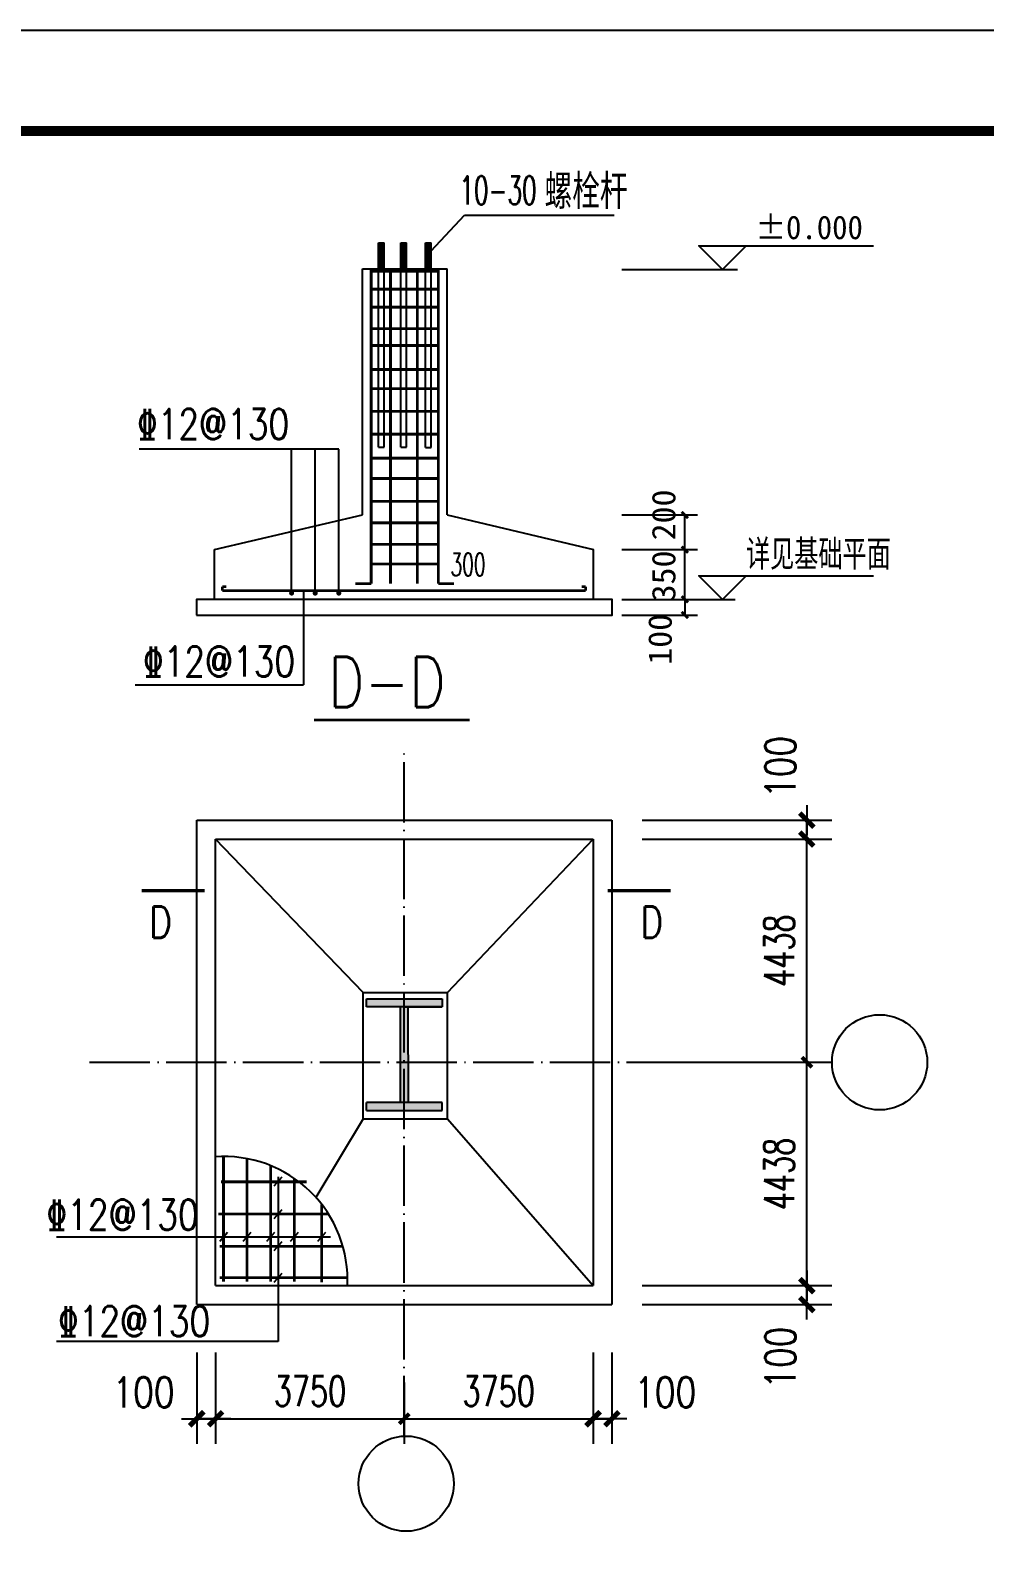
# Model space of a CAD drawing. Extents: x 37237700 to 37865026, y 138877 to 347670.
# Drawn here: x 37302950 to 37321907, y 192542 to 222877 of the extents above; entities that cross this region are included whole.
import ezdxf
from ezdxf.enums import TextEntityAlignment as Align

# ---------------------------------------------------------------- set-up
doc = ezdxf.new("R2010")
doc.units = 0
doc.header["$LTSCALE"] = 1000
doc.header["$MEASUREMENT"] = 0
doc.linetypes.add('ACAD_ISO04W100', pattern=[30.5, 24, -3, 0.5, -3])
doc.layers.get('0').update_dxf_attribs({"linetype": 'CONTINUOUS'})
doc.layers.get('DEFPOINTS').update_dxf_attribs({"linetype": 'CONTINUOUS'})
for name, color, linetype in [('201', 8, 'CONTINUOUS'), ('202', 1, 'CONTINUOUS'), ('205', 253, 'CONTINUOUS'), ('AXIS', 3, 'CONTINUOUS'), ('DOTE', 1, 'ACAD_ISO04W100'), ('JT', 2, 'CONTINUOUS'), ('PUB_DIM', 3, 'CONTINUOUS'), ('PUB_TEXT', 7, 'CONTINUOUS'), ('PUB_TITLE', 4, 'CONTINUOUS'), ('PUB_TX', 3, 'CONTINUOUS'), ('PUB_WZ', 7, 'CONTINUOUS'), ('ZAX1', 3, 'CONTINUOUS')]:
    doc.layers.add(name, color=color, linetype=linetype)
doc.styles.add('_HZTXT', font='txt.shx', dxfattribs={"width": 0.8, "bigfont": 'hztxt.shx'})
doc.styles.add('_ROMANS', font='romans__.ttf', dxfattribs={"width": 0.6})
doc.styles.add('_TCH_DIM_T3', font='SIMPLEX', dxfattribs={"width": 0.705882, "bigfont": 'GBCBIG'})
doc.styles.add('_TXT', font='SIMPLEX.shx', dxfattribs={"width": 0.6})
doc.styles.add('DIM_FONT', font='SIMPLEX.shx', dxfattribs={"width": 0.8})
doc.dimstyles.new('_TCH_ARCH&&200', dxfattribs={"dimtxt": 595, "dimasz": 200, "dimexe": 500, "dimexo": 600, "dimgap": 252.5, "dimtad": 1, "dimdec": 0, "dimzin": 0, "dimdsep": 46, "dimtxsty": '_TCH_DIM_T3', "dimblk": 'ARCHTICK', "dimcen": 0.09, "dimclrt": 7, "dimazin": 2, "dimtfac": 1, "dimtdec": 0, "dimtix": 1, "dimtmove": 2, "dimatfit": 3, "dimfxl": 1, "dimtolj": 1, "dimtzin": 0, "dimarcsym": 0})
doc.dimstyles.new('AXIS200', dxfattribs={"dimscale": 2, "dimtxt": 300, "dimasz": 1, "dimexe": 250, "dimexo": 300, "dimgap": 150, "dimtad": 1, "dimdec": 0, "dimzin": 0, "dimdsep": 46, "dimtxsty": 'DIM_FONT', "dimblk": '_DIMX', "dimcen": 0.09, "dimse1": 1, "dimse2": 1, "dimclrt": 7, "dimadec": 0, "dimazin": 0, "dimtfac": 1, "dimtdec": 0, "dimtix": 1, "dimtmove": 2, "dimatfit": 3, "dimldrblk": '_DIMX', "dimfxl": 1, "dimtolj": 1, "dimtzin": 0, "dimarcsym": 0})

# ---------------------------------------------------------------- blocks, each defined once
blk = doc.blocks.new('_DIMX')
blk.add_line((-150, 0), (150, 0))
at = {"const_width": 50}
blk.add_lwpolyline([(-70, -70), (70, 70)], dxfattribs=at)
blk = doc.blocks.new('*D137')
at = {"layer": 'AXIS', "color": 0, "lineweight": -2}
for p, q in [((37315103, 197927), (37318877, 197927)), ((37318377, 197929), (37318377, 197931)), ((37318377, 197552), (37318377, 197927)), ((37315103, 197552), (37318877, 197552)), ((37318377, 197550), (37318377, 197548))]:
    blk.add_line(p, q, dxfattribs=at)
at = {"layer": 'DEFPOINTS', "color": 0}
for p in [(37314503, 197927), (37318377, 197927), (37314503, 197552)]:
    blk.add_point(p, dxfattribs=at)
at = {"layer": 'AXIS', "color": 0, "lineweight": -2, "xscale": 2, "yscale": 2, "zscale": 2}
for p, rotation in [((37318377, 197927), 270), ((37318377, 197552), 90)]:
    blk.add_blockref('_DIMX', p, dxfattribs=dict(at, rotation=rotation))
at = {"layer": 'AXIS', "color": 7, "insert": (37317851, 196494), "char_height": 600, "attachment_point": 5, "rotation": 90, "style": 'DIM_FONT'}
blk.add_mtext('\\A1;100', dxfattribs=at)
blk = doc.blocks.new('*D138')
at = {"layer": 'AXIS', "color": 0, "lineweight": -2}
for p, q in [((37315103, 207179), (37318877, 207179)), ((37318377, 207181), (37318377, 207183)), ((37318377, 206804), (37318377, 207179)), ((37315103, 206804), (37318877, 206804)), ((37318377, 206802), (37318377, 206800))]:
    blk.add_line(p, q, dxfattribs=at)
at = {"layer": 'DEFPOINTS', "color": 0}
for p in [(37314503, 207179), (37318377, 207179), (37314503, 206804)]:
    blk.add_point(p, dxfattribs=at)
at = {"layer": 'AXIS', "color": 0, "lineweight": -2, "xscale": 2, "yscale": 2, "zscale": 2}
for p, rotation in [((37318377, 207179), 270), ((37318377, 206804), 90)]:
    blk.add_blockref('_DIMX', p, dxfattribs=dict(at, rotation=rotation))
at = {"layer": 'AXIS', "color": 7, "insert": (37317851, 208238), "char_height": 600, "attachment_point": 5, "rotation": 90, "style": 'DIM_FONT'}
blk.add_mtext('\\A1;100', dxfattribs=at)
blk = doc.blocks.new('*D139')
at = {"layer": 'AXIS', "color": 0, "lineweight": -2}
for p, q in [((37314128, 196598), (37314128, 194780)), ((37314503, 196598), (37314503, 194780)), ((37314126, 195280), (37314124, 195280)), ((37314128, 195280), (37314503, 195280)), ((37314505, 195280), (37314507, 195280))]:
    blk.add_line(p, q, dxfattribs=at)
at = {"layer": 'DEFPOINTS', "color": 0}
for p in [(37314128, 197198), (37314503, 197198), (37314503, 195280)]:
    blk.add_point(p, dxfattribs=at)
at = {"layer": 'AXIS', "color": 0, "lineweight": -2, "xscale": 2, "yscale": 2, "zscale": 2}
blk.add_blockref('_DIMX', (37314128, 195280), dxfattribs=at)
at = {"layer": 'AXIS', "color": 0, "lineweight": -2, "xscale": 2, "yscale": 2, "zscale": 2, "rotation": 180}
blk.add_blockref('_DIMX', (37314503, 195280), dxfattribs=at)
at = {"layer": 'AXIS', "color": 7, "insert": (37315562, 195806), "char_height": 600, "attachment_point": 5, "style": 'DIM_FONT'}
blk.add_mtext('\\A1;100', dxfattribs=at)
blk = doc.blocks.new('*D140')
at = {"layer": 'AXIS', "color": 0, "lineweight": -2}
for p, q in [((37306253, 196598), (37306253, 194780)), ((37306628, 196598), (37306628, 194780)), ((37306251, 195280), (37306249, 195280)), ((37306253, 195280), (37306628, 195280)), ((37306630, 195280), (37306632, 195280))]:
    blk.add_line(p, q, dxfattribs=at)
at = {"layer": 'DEFPOINTS', "color": 0}
for p in [(37306253, 197198), (37306628, 197198), (37306628, 195280)]:
    blk.add_point(p, dxfattribs=at)
at = {"layer": 'AXIS', "color": 0, "lineweight": -2, "xscale": 2, "yscale": 2, "zscale": 2}
blk.add_blockref('_DIMX', (37306253, 195280), dxfattribs=at)
at = {"layer": 'AXIS', "color": 0, "lineweight": -2, "xscale": 2, "yscale": 2, "zscale": 2, "rotation": 180}
blk.add_blockref('_DIMX', (37306628, 195280), dxfattribs=at)
at = {"layer": 'AXIS', "color": 7, "insert": (37305195, 195806), "char_height": 600, "attachment_point": 5, "style": 'DIM_FONT'}
blk.add_mtext('\\A1;100', dxfattribs=at)
blk = doc.blocks.new('_ArchTick')
at = {"color": 0, "linetype": 'ByBlock', "const_width": 0.4}
blk.add_lwpolyline([(-0.5, -0.5), (0.5, 0.5)], dxfattribs=at)
blk = doc.blocks.new('*D1099')
at = {"layer": 'DEFPOINTS', "color": 0}
for p in [(37306628, 196598), (37310378, 196598), (37310378, 195280)]:
    blk.add_point(p, dxfattribs=at)
at = {"layer": 'PUB_DIM', "color": 0, "lineweight": -2}
for p, q in [((37306628, 195998), (37306628, 194780)), ((37310378, 195998), (37310378, 194780)), ((37306628, 195280), (37310378, 195280))]:
    blk.add_line(p, q, dxfattribs=at)
at = {"layer": 'PUB_DIM', "color": 0, "lineweight": -2, "xscale": 200, "yscale": 200, "zscale": 200, "rotation": 180}
blk.add_blockref('_ArchTick', (37306628, 195280), dxfattribs=at)
at = {"layer": 'PUB_DIM', "color": 0, "lineweight": -2, "xscale": 200, "yscale": 200, "zscale": 200}
blk.add_blockref('_ArchTick', (37310378, 195280), dxfattribs=at)
at = {"layer": 'PUB_DIM', "color": 7, "insert": (37308503, 195830), "char_height": 595, "attachment_point": 5, "style": '_TCH_DIM_T3'}
blk.add_mtext('\\A1;3750', dxfattribs=at)
blk = doc.blocks.new('*D1100')
at = {"layer": 'DEFPOINTS', "color": 0}
for p in [(37310378, 196598), (37314128, 196598), (37314128, 195280)]:
    blk.add_point(p, dxfattribs=at)
at = {"layer": 'PUB_DIM', "color": 0, "lineweight": -2}
for p, q in [((37310378, 195998), (37310378, 194780)), ((37314128, 195998), (37314128, 194780)), ((37310378, 195280), (37314128, 195280))]:
    blk.add_line(p, q, dxfattribs=at)
at = {"layer": 'PUB_DIM', "color": 0, "lineweight": -2, "xscale": 200, "yscale": 200, "zscale": 200, "rotation": 180}
blk.add_blockref('_ArchTick', (37310378, 195280), dxfattribs=at)
at = {"layer": 'PUB_DIM', "color": 0, "lineweight": -2, "xscale": 200, "yscale": 200, "zscale": 200}
blk.add_blockref('_ArchTick', (37314128, 195280), dxfattribs=at)
at = {"layer": 'PUB_DIM', "color": 7, "insert": (37312253, 195830), "char_height": 595, "attachment_point": 5, "style": '_TCH_DIM_T3'}
blk.add_mtext('\\A1;3750', dxfattribs=at)
blk = doc.blocks.new('*D1101')
at = {"layer": 'DEFPOINTS', "color": 0}
for p in [(37315103, 202366), (37318377, 202366), (37315103, 197927)]:
    blk.add_point(p, dxfattribs=at)
at = {"layer": 'PUB_DIM', "color": 0, "lineweight": -2}
for p, q in [((37315703, 202366), (37318877, 202366)), ((37318377, 197927), (37318377, 202366)), ((37315703, 197927), (37318877, 197927))]:
    blk.add_line(p, q, dxfattribs=at)
at = {"layer": 'PUB_DIM', "color": 0, "lineweight": -2, "xscale": 200, "yscale": 200, "zscale": 200}
for p, rotation in [((37318377, 202366), 90), ((37318377, 197927), 270)]:
    blk.add_blockref('_ArchTick', p, dxfattribs=dict(at, rotation=rotation))
at = {"layer": 'PUB_DIM', "color": 7, "insert": (37317827, 200147), "char_height": 595, "attachment_point": 5, "rotation": 90, "style": '_TCH_DIM_T3'}
blk.add_mtext('\\A1;4438', dxfattribs=at)
blk = doc.blocks.new('*D1102')
at = {"layer": 'DEFPOINTS', "color": 0}
for p in [(37315103, 206804), (37318377, 206804), (37315103, 202366)]:
    blk.add_point(p, dxfattribs=at)
at = {"layer": 'PUB_DIM', "color": 0, "lineweight": -2}
for p, q in [((37315703, 206804), (37318877, 206804)), ((37318377, 202366), (37318377, 206804)), ((37315703, 202366), (37318877, 202366))]:
    blk.add_line(p, q, dxfattribs=at)
at = {"layer": 'PUB_DIM', "color": 0, "lineweight": -2, "xscale": 200, "yscale": 200, "zscale": 200}
for p, rotation in [((37318377, 206804), 90), ((37318377, 202366), 270)]:
    blk.add_blockref('_ArchTick', p, dxfattribs=dict(at, rotation=rotation))
at = {"layer": 'PUB_DIM', "color": 7, "insert": (37317827, 204585), "char_height": 595, "attachment_point": 5, "rotation": 90, "style": '_TCH_DIM_T3'}
blk.add_mtext('\\A1;4438', dxfattribs=at)

msp = doc.modelspace()

# ---------------------------------------------------------------- hatches: boundary and pattern name
h = msp.add_hatch(color=256)
h.paths.add_polyline_path([(37310378.1, 203629.3), (37309628.1, 203629.3), (37309628.1, 203466.5), (37310378.1, 203466.5)])
h.paths.add_polyline_path([(37311129, 203629.3), (37310378.1, 203629.3), (37310378.1, 203466.5), (37311129, 203466.5)])
h.paths.add_polyline_path([(37310456.8, 203466.5), (37310378.1, 203466.5), (37310378.1, 201568.9), (37310457.8, 201568.9)])
h.paths.add_polyline_path([(37310378.1, 203466.5), (37310301.2, 203466.5), (37310300.3, 201568.9), (37310378.1, 201568.9)])
h.paths.add_polyline_path([(37311129, 201568.9), (37310378.1, 201568.9), (37310378.1, 201406.1), (37311129, 201406.1)])
h.paths.add_polyline_path([(37310378.1, 201568.9), (37309629, 201568.9), (37309629, 201406.1), (37310378.1, 201406.1)])

# ---------------------------------------------------------------- linework, layer by layer
for p, q in [((37310911.5, 218497.1), (37311575, 219206.5)), ((37311575, 219206.5), (37314550.1, 219206.5)), ((37309562.5, 203756.3), (37306628.1, 206804.3)), ((37311237.3, 203756.3), (37314128.1, 206804.3)), ((37309628.1, 203466.5), (37309628.1, 203629.3)), ((37309629, 203629.3), (37311129, 203629.3)), ((37309629, 203591.5), (37309629, 203629.3)), ((37311129, 203629.3), (37311129, 203466.5)), ((37310378.1, 203466.5), (37309628.1, 203466.5)), ((37311129, 203466.5), (37309629, 203466.5)), ((37310300.3, 201568.9), (37310301.2, 203466.6)), ((37310378.1, 203466.5), (37311128.1, 203466.5)), ((37310457.8, 201568.9), (37310456.8, 203466.6)), ((37309629, 201406.1), (37309629, 201568.9)), ((37311129, 201568.9), (37309629, 201568.9)), ((37311129, 201406.1), (37311129, 201568.9)), ((37309562.5, 201241.2), (37308621.8, 199679.4)), ((37309629, 201406.1), (37311129, 201406.1)), ((37311237.3, 201241.2), (37314128.1, 197927.5))]:
    msp.add_line(p, q)
at = {"linetype": 'ACAD_ISO04W100'}
for p, q in [((37309562.5, 201241.2), (37309562.5, 203756.3)), ((37309562.5, 203756.3), (37311237.3, 203756.3)), ((37311237.3, 201241.2), (37311237.3, 203756.3)), ((37309562.5, 201241.2), (37311237.3, 201241.2))]:
    msp.add_line(p, q, dxfattribs=at)
at = {"layer": '201', "color": 2}
for p, q in [((37309863.9, 214591.8), (37309863.9, 218656.7)), ((37309976.4, 214591.8), (37309976.4, 218656.7)), ((37310307.6, 214591.8), (37310307.6, 218656.7)), ((37310420.1, 214591.8), (37310420.1, 218656.7)), ((37310799, 214585.9), (37310799, 218656.7)), ((37310911.5, 214585.9), (37310911.5, 218656.7)), ((37309545.1, 213247.1), (37309545.1, 218139.6)), ((37311230.2, 213247.1), (37311230.2, 218139.6)), ((37309863.9, 214591.8), (37309976.4, 214591.8)), ((37310307.6, 214591.8), (37310420.1, 214591.8)), ((37310799, 214585.9), (37310911.5, 214585.9)), ((37306605.3, 212558.7), (37309545.1, 213247.1)), ((37311230.2, 213247.1), (37314138, 212558.7)), ((37306605.3, 211568.3), (37306605.3, 212558.7)), ((37314138, 211568.3), (37314138, 212558.7))]:
    msp.add_line(p, q, dxfattribs=at)
msp.add_lwpolyline([(37306247.5, 211255.8), (37314505.5, 211255.8), (37314505.5, 211568.3), (37306247.5, 211568.3), (37306247.5, 211255.8)], dxfattribs=at)
at = {"layer": '201'}
msp.add_arc((37306797, 198040.4), 2452.8, 356.96183, 94.30315, dxfattribs=at)
at = {"layer": '202', "const_width": 56.2}
for points in [[(37309720.1, 211880.2), (37309720.1, 218139.6)], [(37309720.1, 218093.7), (37311055.2, 218093.7)], [(37310102.1, 211880.2), (37310102.1, 218139.6)], [(37310638, 211880.2), (37310638, 218139.6)], [(37311055.2, 211880.2), (37311055.2, 218139.6)], [(37309720.1, 217736.3), (37311055.2, 217736.3)], [(37309720.1, 217378.9), (37311055.2, 217378.9)], [(37309720.1, 216950), (37311055.2, 216950)], [(37309720.1, 216616.5), (37311055.2, 216616.5)], [(37309720.1, 216139.9), (37311055.2, 216139.9)], [(37309720.1, 215758.7), (37311055.2, 215758.7)], [(37309720.1, 215306), (37311055.2, 215306)], [(37309720.1, 214853.3), (37311055.2, 214853.3)], [(37309720.1, 214376.8), (37311055.2, 214376.8)], [(37309720.1, 213971.7), (37311055.2, 213971.7)], [(37309720.1, 213519), (37311055.2, 213519)], [(37309720.1, 213090.2), (37311055.2, 213090.2)], [(37309720.1, 212661.3), (37311055.2, 212661.3)], [(37309720.1, 212273.1), (37311055.2, 212273.1)], [(37306761.6, 211743.3), (37306761.6, 211821.5)], [(37306761.6, 211821.5), (37306839.7, 211821.5)], [(37306761.6, 211743.3), (37313981.7, 211743.3)], [(37309720.1, 211880.2), (37309407.6, 211880.2)], [(37311055.2, 211880.2), (37311367.7, 211880.2)], [(37313981.7, 211821.5), (37313903.6, 211821.5)], [(37313981.7, 211743.3), (37313981.7, 211821.5)], [(37306784.3, 198005.6), (37306784.3, 200493.2)], [(37307253.1, 198005.6), (37307253.1, 200450.4)], [(37307721.8, 198005.6), (37307721.8, 200312.2)], [(37306733.5, 199989.9), (37308437.4, 199989.9)], [(37308190.6, 198005.6), (37308190.6, 200058.9)], [(37306678.9, 199349.3), (37308871.4, 199349.3)], [(37308736.4, 197991.9), (37308736.4, 199542.1)], [(37306706.2, 198708.7), (37309157, 198708.7)], [(37306706.2, 198083.7), (37309249.5, 198083.7)]]:
    msp.add_lwpolyline(points, dxfattribs=at)
at = {"layer": '202', "const_width": 50}
for points in [[(37308163.9, 211693.3, 1), (37308113.9, 211693.3, 1), (37308163.9, 211693.3)], [(37308632.6, 211693.3, 1), (37308582.6, 211693.3, 1), (37308632.6, 211693.3)], [(37309101.4, 211693.3, 1), (37309051.4, 211693.3, 1), (37309101.4, 211693.3)]]:
    msp.add_lwpolyline(points, format="xyb", dxfattribs=at)
at = {"layer": '205'}
for p, q in [((37314702.4, 218129.6), (37316998.8, 218129.6)), ((37308138.9, 211693.3), (37308138.9, 214554.8)), ((37308607.6, 211693.3), (37308607.6, 214554.8)), ((37309076.4, 211693.3), (37309076.4, 214554.8)), ((37314702.4, 213247.1), (37316202.4, 213247.1)), ((37315952.4, 211568.3), (37315952.4, 213247.1)), ((37314702.4, 212558.7), (37316202.4, 212558.7)), ((37308373.3, 211743.3), (37308373.3, 209871.6)), ((37314702.4, 211568.3), (37316202.4, 211568.3)), ((37315952.4, 211568.3), (37316952.4, 211568.3)), ((37315952.4, 211568.3), (37315952.4, 211255.8)), ((37314702.4, 211255.8), (37316202.4, 211255.8)), ((37305031.5, 209871.6), (37308373.3, 209871.6))]:
    msp.add_line(p, q, dxfattribs=at)
at = {"layer": '205', "linetype": 'Continuous'}
for p, q in [((37306253.1, 207179.3), (37314503.1, 207179.3)), ((37306253.1, 197552.5), (37306253.1, 207179.3)), ((37314503.1, 207179.3), (37314503.1, 197552.5)), ((37306628.1, 206804.3), (37314128.1, 206804.3)), ((37306628.1, 197927.5), (37306628.1, 206804.3)), ((37314128.1, 206804.3), (37314128.1, 197927.5)), ((37306628.1, 197927.5), (37314128.1, 197927.5)), ((37306253.1, 197552.5), (37314503.1, 197552.5))]:
    msp.add_line(p, q, dxfattribs=at)
at = {"layer": '205'}
for points in [[(37317171.1, 218598.4), (37316702.4, 218129.6), (37316233.6, 218598.4), (37319702.4, 218598.4)], [(37317171.1, 212037.1), (37316702.4, 211568.3), (37316233.6, 212037.1), (37319702.4, 212037.1)]]:
    msp.add_lwpolyline(points, dxfattribs=at)
at = {"layer": '205', "const_width": 56.2}
for points in [[(37315889.9, 213309.6), (37316014.9, 213184.6)], [(37315889.9, 212621.2), (37316014.9, 212496.2)], [(37315889.9, 211630.8), (37316014.9, 211505.8)], [(37315889.9, 211318.3), (37316014.9, 211193.3)], [(37308581.5, 209171.4), (37311673.6, 209171.4)]]:
    msp.add_lwpolyline(points, dxfattribs=at)
at = {"layer": 'DOTE', "ltscale": 0.05}
for p, q in [((37310378.1, 194935.4), (37310378.1, 208503.7)), ((37304121.3, 202365.9), (37316457.4, 202365.9))]:
    msp.add_line(p, q, dxfattribs=at)
at = {"layer": 'JT'}
for p, q in [((37309863.9, 218656.7), (37309976.4, 218656.7)), ((37309863.9, 218644.2), (37309976.4, 218644.2)), ((37309863.9, 218631.7), (37309976.4, 218631.7)), ((37309863.9, 218619.2), (37309976.4, 218619.2)), ((37309863.9, 218606.7), (37309976.4, 218606.7)), ((37309863.9, 218594.2), (37309976.4, 218594.2)), ((37309863.9, 218581.7), (37309976.4, 218581.7)), ((37309863.9, 218569.2), (37309976.4, 218569.2)), ((37309863.9, 218556.7), (37309976.4, 218556.7)), ((37309863.9, 218544.2), (37309976.4, 218544.2)), ((37309863.9, 218531.7), (37309976.4, 218531.7)), ((37309863.9, 218519.2), (37309976.4, 218519.2)), ((37309863.9, 218506.7), (37309976.4, 218506.7)), ((37309863.9, 218494.2), (37309976.4, 218494.2)), ((37309863.9, 218481.7), (37309976.4, 218481.7)), ((37309863.9, 218469.2), (37309976.4, 218469.2)), ((37309863.9, 218456.7), (37309976.4, 218456.7)), ((37309863.9, 218444.2), (37309976.4, 218444.2)), ((37309863.9, 218431.7), (37309976.4, 218431.7)), ((37309863.9, 218419.2), (37309976.4, 218419.2)), ((37310307.6, 218656.7), (37310420.1, 218656.7)), ((37310307.6, 218644.2), (37310420.1, 218644.2)), ((37310307.6, 218631.7), (37310420.1, 218631.7)), ((37310307.6, 218619.2), (37310420.1, 218619.2)), ((37310307.6, 218606.7), (37310420.1, 218606.7)), ((37310307.6, 218594.2), (37310420.1, 218594.2)), ((37310307.6, 218581.7), (37310420.1, 218581.7)), ((37310307.6, 218569.2), (37310420.1, 218569.2)), ((37310307.6, 218556.7), (37310420.1, 218556.7)), ((37310307.6, 218544.2), (37310420.1, 218544.2)), ((37310307.6, 218531.7), (37310420.1, 218531.7)), ((37310307.6, 218519.2), (37310420.1, 218519.2)), ((37310307.6, 218506.7), (37310420.1, 218506.7)), ((37310307.6, 218494.2), (37310420.1, 218494.2)), ((37310307.6, 218481.7), (37310420.1, 218481.7)), ((37310307.6, 218469.2), (37310420.1, 218469.2)), ((37310307.6, 218456.7), (37310420.1, 218456.7)), ((37310307.6, 218444.2), (37310420.1, 218444.2)), ((37310307.6, 218431.7), (37310420.1, 218431.7)), ((37310307.6, 218419.2), (37310420.1, 218419.2)), ((37310799, 218656.7), (37310911.5, 218656.7)), ((37310799, 218644.2), (37310911.5, 218644.2)), ((37310799, 218631.7), (37310911.5, 218631.7)), ((37310799, 218619.2), (37310911.5, 218619.2)), ((37310799, 218606.7), (37310911.5, 218606.7)), ((37310799, 218594.2), (37310911.5, 218594.2)), ((37310799, 218581.7), (37310911.5, 218581.7)), ((37310799, 218569.2), (37310911.5, 218569.2)), ((37310799, 218556.7), (37310911.5, 218556.7)), ((37310799, 218544.2), (37310911.5, 218544.2)), ((37310799, 218531.7), (37310911.5, 218531.7)), ((37310799, 218519.2), (37310911.5, 218519.2)), ((37310799, 218506.7), (37310911.5, 218506.7)), ((37310799, 218494.2), (37310911.5, 218494.2)), ((37310799, 218481.7), (37310911.5, 218481.7)), ((37310799, 218469.2), (37310911.5, 218469.2)), ((37310799, 218456.7), (37310911.5, 218456.7)), ((37310799, 218444.2), (37310911.5, 218444.2)), ((37310799, 218431.7), (37310911.5, 218431.7)), ((37310799, 218419.2), (37310911.5, 218419.2)), ((37309545.1, 218139.6), (37311230.2, 218139.6)), ((37309863.9, 218406.7), (37309976.4, 218406.7)), ((37309863.9, 218394.2), (37309976.4, 218394.2)), ((37309863.9, 218381.7), (37309976.4, 218381.7)), ((37309863.9, 218369.2), (37309976.4, 218369.2)), ((37309863.9, 218356.7), (37309976.4, 218356.7)), ((37309863.9, 218344.2), (37309976.4, 218344.2)), ((37309863.9, 218331.7), (37309976.4, 218331.7)), ((37309863.9, 218319.2), (37309976.4, 218319.2)), ((37309863.9, 218306.7), (37309976.4, 218306.7)), ((37309863.9, 218294.2), (37309976.4, 218294.2)), ((37309863.9, 218281.7), (37309976.4, 218281.7)), ((37309863.9, 218269.2), (37309976.4, 218269.2)), ((37309863.9, 218256.7), (37309976.4, 218256.7)), ((37309863.9, 218244.2), (37309976.4, 218244.2)), ((37309863.9, 218231.7), (37309976.4, 218231.7)), ((37309863.9, 218219.2), (37309976.4, 218219.2)), ((37309863.9, 218206.7), (37309976.4, 218206.7)), ((37309863.9, 218194.2), (37309976.4, 218194.2)), ((37309863.9, 218181.7), (37309976.4, 218181.7)), ((37310307.6, 218406.7), (37310420.1, 218406.7)), ((37310307.6, 218394.2), (37310420.1, 218394.2)), ((37310307.6, 218381.7), (37310420.1, 218381.7)), ((37310307.6, 218369.2), (37310420.1, 218369.2)), ((37310307.6, 218356.7), (37310420.1, 218356.7)), ((37310307.6, 218344.2), (37310420.1, 218344.2)), ((37310307.6, 218331.7), (37310420.1, 218331.7)), ((37310307.6, 218319.2), (37310420.1, 218319.2)), ((37310307.6, 218306.7), (37310420.1, 218306.7)), ((37310307.6, 218294.2), (37310420.1, 218294.2)), ((37310307.6, 218281.7), (37310420.1, 218281.7)), ((37310307.6, 218269.2), (37310420.1, 218269.2)), ((37310307.6, 218256.7), (37310420.1, 218256.7)), ((37310307.6, 218244.2), (37310420.1, 218244.2)), ((37310307.6, 218231.7), (37310420.1, 218231.7)), ((37310307.6, 218219.2), (37310420.1, 218219.2)), ((37310307.6, 218206.7), (37310420.1, 218206.7)), ((37310307.6, 218194.2), (37310420.1, 218194.2)), ((37310307.6, 218181.7), (37310420.1, 218181.7)), ((37310799, 218406.7), (37310911.5, 218406.7)), ((37310799, 218394.2), (37310911.5, 218394.2)), ((37310799, 218381.7), (37310911.5, 218381.7)), ((37310799, 218369.2), (37310911.5, 218369.2)), ((37310799, 218356.7), (37310911.5, 218356.7)), ((37310799, 218344.2), (37310911.5, 218344.2)), ((37310799, 218331.7), (37310911.5, 218331.7)), ((37310799, 218319.2), (37310911.5, 218319.2)), ((37310799, 218306.7), (37310911.5, 218306.7)), ((37310799, 218294.2), (37310911.5, 218294.2)), ((37310799, 218281.7), (37310911.5, 218281.7)), ((37310799, 218269.2), (37310911.5, 218269.2)), ((37310799, 218256.7), (37310911.5, 218256.7)), ((37310799, 218244.2), (37310911.5, 218244.2)), ((37310799, 218231.7), (37310911.5, 218231.7)), ((37310799, 218219.2), (37310911.5, 218219.2)), ((37310799, 218206.7), (37310911.5, 218206.7)), ((37310799, 218194.2), (37310911.5, 218194.2)), ((37310799, 218181.7), (37310911.5, 218181.7))]:
    msp.add_line(p, q, dxfattribs=at)
at = {"layer": 'PUB_TITLE'}
msp.add_lwpolyline([(37237700.2, 138877.2), (37356500.2, 138877.2), (37356500.2, 222877.2), (37237700.2, 222877.2)], close=True, dxfattribs=at)
at = {"layer": 'PUB_TITLE', "const_width": 200}
msp.add_lwpolyline([(37242700.2, 140877.2), (37354500.2, 140877.2), (37354500.2, 220877.2), (37242700.2, 220877.2)], close=True, dxfattribs=at)
at = {"layer": 'PUB_TX', "const_width": 62.5}
for points in [[(37305160.2, 205778.3), (37306410.2, 205778.3)], [(37315671.1, 205778.3), (37314421.1, 205778.3)]]:
    msp.add_lwpolyline(points, dxfattribs=at)
at = {"layer": 'ZAX1'}
for p, q in [((37309076.4, 214554.8), (37305111.3, 214554.8)), ((37307793.5, 199908), (37307951.3, 200086.6)), ((37307869.4, 200089.8), (37307869.4, 196812.8)), ((37307793.5, 199263.4), (37307951.3, 199442)), ((37303463, 198896.9), (37308912.6, 198896.9)), ((37306708.5, 198811.1), (37306866.3, 198989.7)), ((37307177.2, 198811.1), (37307335, 198989.7)), ((37307646, 198811.1), (37307803.8, 198989.7)), ((37307793.5, 198622.9), (37307951.3, 198801.4)), ((37308114.7, 198811.1), (37308272.5, 198989.7)), ((37308660.5, 198811.1), (37308818.3, 198989.7)), ((37307793.5, 197997.9), (37307951.3, 198176.4)), ((37307869.4, 196812.8), (37303463, 196812.8))]:
    msp.add_line(p, q, dxfattribs=at)
for centre in [(37319823.8, 202365.9), (37310414.5, 193989.7)]:
    msp.add_circle(centre, 946.4, dxfattribs=at)

# ---------------------------------------------------------------- texts
at = {"layer": '205', "width": 1.05231}
msp.add_text('%%p0.000', height=468.75, dxfattribs=at).set_placement((37317353.4, 218729.6), (37319490.9, 218729.6), align=Align.FIT)
at = {"layer": '205'}
for s, width, p, p2 in [('200', 0.925713, (37315764.9, 212740.8), (37315764.9, 213753.3)), ('350', 0.863999, (37315764.9, 211528.3), (37315764.9, 212540.8)), ('100', 1.079999, (37315692.7, 210269.2), (37315692.7, 211281.7))]:
    msp.add_text(s, height=468.75, rotation=90, dxfattribs=dict(at, width=width)).set_placement(p, p2, align=Align.FIT)
at = {"layer": '205', "style": '_HZTXT', "width": 0.8}
msp.add_text('详见基础平面', height=600, dxfattribs=at).set_placement((37317166.5, 212158, -97.8))
at = {"layer": 'PUB_TEXT'}
for s, height, style, width, p in [('10-30', 562.5, '_ROMANS', 0.6, (37311473.8, 219421.1)), ('螺栓杆', 687.5, '_HZTXT', 0.8, (37313164.9, 219329.7)), ('D-D', 1000, '_TXT', 0.8, (37308865.4, 209425.5))]:
    msp.add_text(s, height=height, dxfattribs=dict(at, style=style, width=width)).set_placement(p)
at = {"layer": 'PUB_TX', "style": 'DIM_FONT', "width": 0.8}
for p in [(37305535.2, 205153.3), (37315296.1, 205153.3)]:
    msp.add_text('D', height=625, dxfattribs=at).set_placement(p, align=Align.MIDDLE)
at = {"layer": 'PUB_WZ'}
for s, height, style, width, p in [('%%13212@130', 600, '_HZTXT', 0.8, (37305066, 214753.8)), ('300', 450, '_TXT', 0.6, (37311296.9, 212037.7)), ('%%13212@130', 600, '_HZTXT', 0.8, (37305184.2, 210035.2)), ('%%13212@130', 600, '_HZTXT', 0.8, (37303266.2, 199036.9)), ('%%13212@130', 600, '_HZTXT', 0.8, (37303496.5, 196919.3))]:
    msp.add_text(s, height=height, dxfattribs=dict(at, style=style, width=width)).set_placement(p)

# ---------------------------------------------------------------- dimensions: what is measured, and where the dimension line sits
at = {"layer": 'AXIS'}
for base, p1, p2, angle, picture, middle in [((37318377.4, 207179.3), (37314503.1, 206804.3), (37314503.1, 207179.3), 90, '*D138', (37317851.3, 208237.8)), ((37318377.4, 197927.5), (37314503.1, 197552.5), (37314503.1, 197927.5), 90, '*D137', (37317851.3, 196494)), ((37306628.1, 195279.7), (37306253.1, 197197.6), (37306628.1, 197197.6), 0, '*D140', (37305194.6, 195805.7)), ((37314503.1, 195279.7), (37314128.1, 197197.6), (37314503.1, 197197.6), 0, '*D139', (37315561.5, 195805.7))]:
    dim = msp.add_linear_dim(base=base, p1=p1, p2=p2, angle=angle, text='100', dimstyle='AXIS200', override={"dimsah": 1, "dimse1": 0, "dimse2": 0}, dxfattribs=at)
    dim.commit()
    dim.dimension.update_dxf_attribs({"geometry": picture, "text_midpoint": middle, "dimtype": 129})
at = {"layer": 'PUB_DIM'}
for p1, p2, distance, picture, middle in [((37315103.1, 202365.9), (37315103.1, 206804.3), -3274.3, '*D1102', (37317827.4, 204585.1)), ((37315103.1, 197927.5), (37315103.1, 202365.9), -3274.3, '*D1101', (37317827.4, 200146.7)), ((37306628.1, 196597.6), (37310378.1, 196597.6), -1317.9, '*D1099', (37308503.1, 195829.7)), ((37310378.1, 196597.6), (37314128.1, 196597.6), -1317.9, '*D1100', (37312253.1, 195829.7))]:
    dim = msp.add_aligned_dim(p1=p1, p2=p2, distance=distance, dimstyle='_TCH_ARCH&&200', dxfattribs=at)
    dim.commit()
    dim.dimension.update_dxf_attribs({"geometry": picture, "text_midpoint": middle})

doc.saveas('drawing.dxf')
